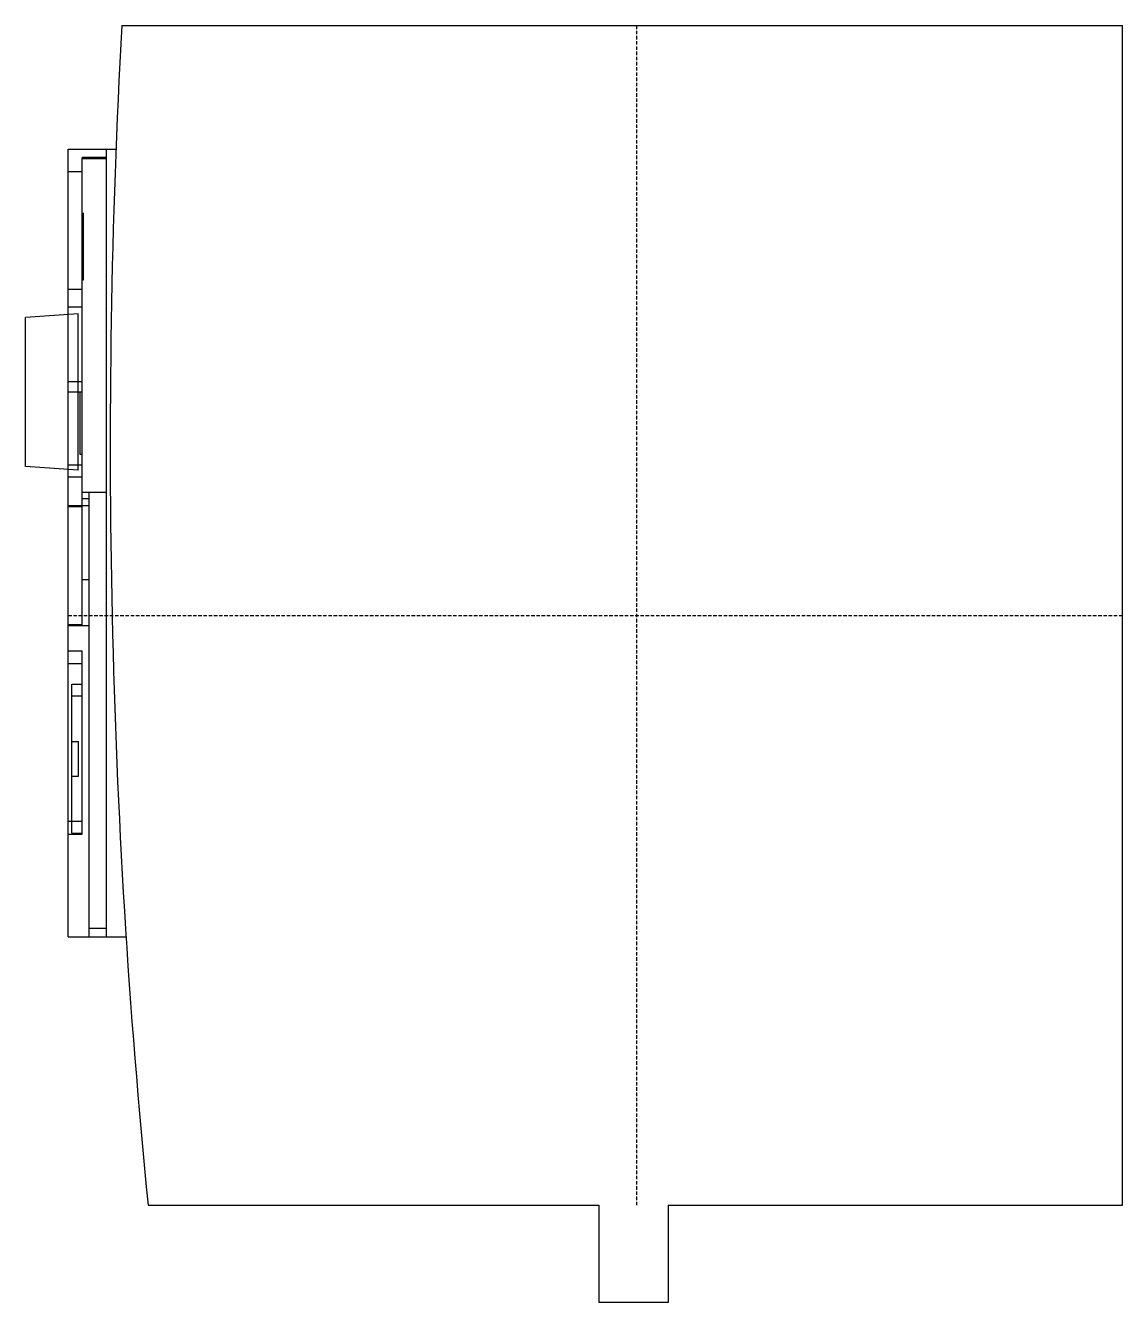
# Model space of a CAD drawing. Extents: x 0 to 158, y 0 to 184.
import ezdxf

# ---------------------------------------------------------------- set-up
doc = ezdxf.new("R2010")
doc.units = 0
doc.linetypes.add('DASHED', pattern=[0.75, 0.5, -0.25])
doc.layers.add('-15N-THT. THIẾT BỊ ĐÓNG MỞ', color=40, linetype='CONTINUOUS')

# ---------------------------------------------------------------- blocks, each defined once
blk = doc.blocks.new('06 - N - SC VSD CHIẾU HÔNG ATV320U22~40N4C')
at = {"layer": '-15N-THT. THIẾT BỊ ĐÓNG MỞ'}
for p, q in [((-144.28, 85), (0, 85)), ((0, -85), (0, 85)), ((-152, -46.3), (-152, 67.2)), ((-152, 67.2), (-152, 67.2)), ((-152, 67.2), (-145.12, 67.2)), ((-146.5, 67.2), (-146.5, 67.2)), ((-146.5, -46.3), (-146.5, 67.2)), ((-145.12, 67.2), (-145.12, 67.2)), ((-150, -1.45), (-150, 66)), ((-150, 66), (-150, 66)), ((-146.5, 66), (-150, 66)), ((-150, 65.8), (-150, 65.8)), ((-146.5, 65.8), (-150, 65.8)), ((-146.5, 66), (-146.5, 66)), ((-146.5, 65.8), (-146.5, 65.8)), ((-152, 63.95), (-152, 63.95)), ((-152, 63.95), (-150, 63.95)), ((-150, 63.95), (-150, 63.95)), ((-150, 57.95), (-150, 57.95)), ((-150, 57.95), (-149.8, 57.95)), ((-149.8, 57.95), (-149.8, 57.95)), ((-149.8, 48.35), (-149.8, 57.95)), ((-150, 48.35), (-150, 48.35)), ((-150, 48.35), (-149.8, 48.35)), ((-149.8, 48.35), (-149.8, 48.35)), ((-152, 47), (-152, 47)), ((-152, 47), (-150, 47)), ((-150, 47), (-150, 47)), ((-152, 44.45), (-150, 44.45)), ((-150.55, 43.45), (-158.16, 42.92)), ((-158.16, 21.48), (-158.16, 42.92)), ((-150.55, 20.95), (-150.55, 43.45)), ((-152, 33.7), (-152, 33.7)), ((-152, 33.7), (-150, 33.7)), ((-150, 33.7), (-150, 33.7)), ((-152, 32.2), (-150, 32.2)), ((-150.3, 32.2), (-150.3, 32.2)), ((-150.3, 23.2), (-150.3, 32.2)), ((-150, 32.2), (-150, 32.2)), ((-150, 23.2), (-150.3, 23.2)), ((-150.3, 23.2), (-150.3, 23.2)), ((-150, 23.2), (-150, 23.2)), ((-150.55, 20.95), (-158.16, 21.48)), ((-152, 21.7), (-152, 21.7)), ((-152, 21.7), (-150, 21.7)), ((-150, 21.7), (-150, 21.7)), ((-152, 19.95), (-150, 19.95)), ((-150, 17.7), (-150, 17.7)), ((-146.5, 17.7), (-150, 17.7)), ((-150, 16.85), (-150, 16.85)), ((-150, 16.85), (-149, 16.85)), ((-149, 17.7), (-149, 17.7)), ((-149, -46.3), (-149, 17.7)), ((-149, 16.85), (-149, 16.85)), ((-152, 15.85), (-149, 15.85)), ((-152, 15.85), (-152, 15.85)), ((-152, 15.7), (-152, 15.7)), ((-152, 15.7), (-150, 15.7)), ((-150, 15.85), (-150, 15.85)), ((-150, 15.7), (-150, 15.7)), ((-149, 15.85), (-149, 15.85)), ((-150, 6.2), (-150, 6.2)), ((-149, 6.2), (-149, 6.2)), ((-150, 5.2), (-150, 5.2)), ((-150, 5.2), (-149, 5.2)), ((-149, 5.2), (-149, 5.2)), ((-152, -1.3), (-152, -1.3)), ((-152, -1.3), (-150, -1.3)), ((-152, -1.45), (-152, -1.45)), ((-152, -1.45), (-149, -1.45)), ((-150, -1.3), (-150, -1.3)), ((-150, -1.45), (-150, -1.45)), ((-149, -1.45), (-149, -1.45)), ((-152, -5.1), (-150, -5.1)), ((-150, -31.5), (-150, -5.1)), ((-152, -6.95), (-150, -6.95)), ((-151.5, -31.4), (-151.5, -9.9)), ((-151.5, -9.9), (-150, -9.9)), ((-150, -11.65), (-151.5, -11.65)), ((-151.5, -18.15), (-151.5, -18.15)), ((-151.5, -18.15), (-150.5, -18.15)), ((-150.5, -18.15), (-150.5, -18.15)), ((-150.5, -23.15), (-150.5, -18.15)), ((-151.5, -23.15), (-151.5, -23.15)), ((-151.5, -23.15), (-150.5, -23.15)), ((-150.5, -23.15), (-150.5, -23.15)), ((-152, -29.65), (-150, -29.65)), ((-152, -31.5), (-150, -31.5)), ((-151.5, -31.4), (-150, -31.4)), ((-149, -45.1), (-149, -45.1)), ((-146.5, -45.1), (-149, -45.1)), ((-152, -46.3), (-152, -46.3)), ((-152, -46.3), (-143.67, -46.3)), ((-149, -46.3), (-149, -46.3)), ((-140.49, -85), (-140.49, -85)), ((-140.49, -85), (-75.5, -85)), ((-75.5, -85), (-75.5, -99)), ((-65.5, -85), (0, -85)), ((-65.5, -85), (-65.5, -99)), ((-65.5, -99), (-75.5, -99)), ((-65.5, -99), (-65.5, -99))]:
    blk.add_line(p, q, dxfattribs=at)
at = {"layer": '-15N-THT. THIẾT BỊ ĐÓNG MỞ', "color": 6, "linetype": 'DASHED'}
for p, q in [((-70, -85), (-70, 85)), ((-152, 0), (0, 0))]:
    blk.add_line(p, q, dxfattribs=at)
at = {"layer": '-15N-THT. THIẾT BỊ ĐÓNG MỞ'}
blk.add_arc((954.05, 24.5), 1100, 176.84714, 185.71298, dxfattribs=at)

msp = doc.modelspace()

# ---------------------------------------------------------------- block references
msp.add_blockref('06 - N - SC VSD CHIẾU HÔNG ATV320U22~40N4C', (158.16, 99))

doc.saveas('drawing.dxf')
